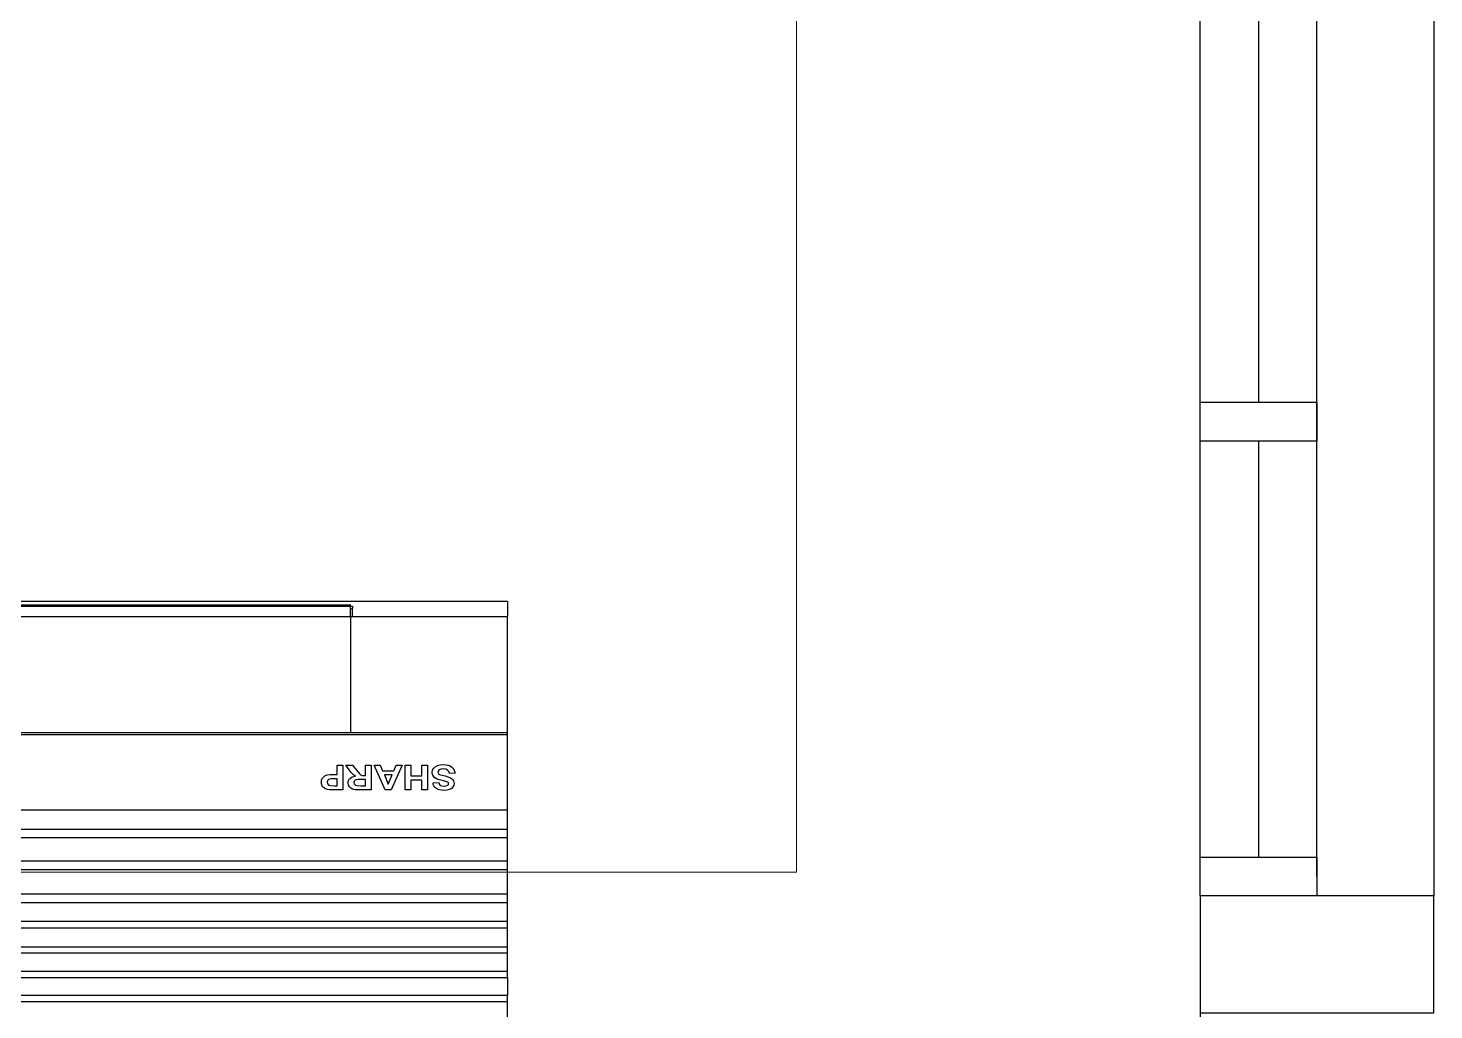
# Model space of a CAD drawing. Header units: inches. Extents: x -85907952 to 802144, y 988801 to 3125513.
# Drawn here: x 414719 to 416523, y 1042150 to 1043409 of the extents above; entities that cross this region are included whole.
import ezdxf

# ---------------------------------------------------------------- set-up
doc = ezdxf.new("R2010")
doc.units = ezdxf.units.IN
doc.header["$MEASUREMENT"] = 0
doc.layers.add('1', color=8, linetype='Continuous', lineweight=9)
for name, color, linetype in [('Edges', 7, 'Continuous'), ('LW', 2, 'Continuous'), ('WALL', 1, 'Continuous'), ('WIN', 9, 'Continuous')]:
    doc.layers.add(name, color=color, linetype=linetype)

# ---------------------------------------------------------------- blocks, each defined once
blk = doc.blocks.new('air con')
at = {"layer": 'Edges'}
for p, q in [((71.402, 29.562), (71.402, 28.935)), ((152.402, 28.935), (71.402, 28.935)), ((71.402, 28.935), (71.402, 28.714)), ((152.402, 28.714), (71.402, 28.714)), ((71.402, 28.092), (71.402, 28.714)), ((152.402, 28.092), (71.402, 28.092)), ((71.402, 28.092), (71.402, 27.871)), ((71.402, 27.871), (71.402, 27.226)), ((152.402, 27.871), (71.402, 27.871)), ((152.402, 27.226), (71.402, 27.226)), ((71.402, 27.226), (71.402, 27.024)), ((71.402, 27.024), (71.402, 26.349)), ((152.402, 27.024), (71.402, 27.024)), ((152.402, 26.349), (71.402, 26.349)), ((71.402, 26.349), (71.402, 26.117)), ((152.402, 26.117), (71.402, 26.117)), ((71.402, 26.117), (71.402, 25.469)), ((152.402, 25.469), (71.402, 25.469)), ((71.402, 25.469), (71.402, 25.162)), ((152.402, 25.162), (71.402, 25.162)), ((71.402, 25.162), (71.402, 24.304)), ((152.402, 24.304), (71.402, 24.304)), ((71.402, 24.304), (71.402, 24.002)), ((152.402, 24.002), (71.402, 24.002)), ((71.402, 24.002), (71.402, 23.184)), ((71.402, 23.184), (71.402, 22.883)), ((152.402, 23.184), (71.402, 23.184)), ((152.402, 22.883), (71.402, 22.883)), ((71.402, 22.883), (71.402, 22.213)), ((152.402, 22.213), (71.402, 22.213)), ((71.402, 22.213), (71.402, 19.568)), ((73.283, 21.282), (73.294, 21.346)), ((73.289, 21.232), (73.283, 21.282)), ((73.294, 21.346), (73.326, 21.406)), ((73.326, 21.406), (73.378, 21.457)), ((73.378, 21.457), (73.448, 21.494)), ((73.448, 21.494), (73.537, 21.517)), ((73.481, 21.324), (73.473, 21.293)), ((73.473, 21.293), (73.48, 21.265)), ((73.48, 21.265), (73.502, 21.241)), ((73.504, 21.347), (73.481, 21.324)), ((73.502, 21.241), (73.567, 21.212)), ((73.563, 21.371), (73.504, 21.347)), ((73.537, 21.517), (73.642, 21.525)), ((73.64, 21.379), (73.563, 21.371)), ((73.713, 21.372), (73.64, 21.379)), ((73.642, 21.525), (73.729, 21.52)), ((73.766, 21.35), (73.713, 21.372)), ((73.729, 21.52), (73.804, 21.507)), ((73.8, 21.311), (73.766, 21.35)), ((73.82, 21.253), (73.8, 21.311)), ((73.804, 21.507), (73.868, 21.484)), ((74.019, 21.261), (73.82, 21.253)), ((73.868, 21.484), (73.921, 21.453)), ((73.921, 21.453), (73.962, 21.414)), ((73.962, 21.414), (73.992, 21.369)), ((73.992, 21.369), (74.011, 21.318)), ((74.011, 21.318), (74.019, 21.261)), ((74.215, 20.639), (74.215, 21.51)), ((74.215, 21.51), (74.413, 21.51)), ((74.413, 21.51), (74.413, 21.167)), ((74.802, 21.167), (74.802, 21.51)), ((74.802, 21.51), (75.001, 21.51)), ((75.001, 21.51), (75.001, 20.639)), ((75.106, 20.639), (75.489, 21.51)), ((75.592, 21.306), (75.459, 20.983)), ((75.489, 21.51), (75.699, 21.51)), ((75.727, 20.983), (75.592, 21.306)), ((75.699, 21.51), (76.093, 20.639)), ((76.199, 20.639), (76.199, 21.51)), ((76.199, 21.51), (76.616, 21.51)), ((76.552, 21.362), (76.397, 21.362)), ((76.397, 21.362), (76.397, 21.141)), ((76.697, 21.359), (76.552, 21.362)), ((76.616, 21.51), (76.752, 21.504)), ((76.74, 21.347), (76.697, 21.359)), ((76.772, 21.325), (76.74, 21.347)), ((76.752, 21.504), (76.845, 21.486)), ((76.791, 21.294), (76.772, 21.325)), ((76.798, 21.254), (76.791, 21.294)), ((76.793, 21.218), (76.798, 21.254)), ((76.845, 21.486), (76.91, 21.454)), ((76.91, 21.454), (76.96, 21.403)), ((76.96, 21.403), (76.992, 21.338)), ((76.992, 21.338), (77.003, 21.266)), ((77.003, 21.266), (76.999, 21.219)), ((77.19, 20.639), (77.19, 21.51)), ((77.19, 21.51), (77.508, 21.51)), ((77.388, 21.362), (77.388, 21.115)), ((77.484, 21.362), (77.388, 21.362)), ((77.627, 21.356), (77.484, 21.362)), ((77.508, 21.51), (77.658, 21.506)), ((77.671, 21.343), (77.627, 21.356)), ((77.658, 21.506), (77.744, 21.497)), ((77.707, 21.318), (77.671, 21.343)), ((77.731, 21.283), (77.707, 21.318)), ((77.738, 21.239), (77.731, 21.283)), ((77.733, 21.203), (77.738, 21.239)), ((77.744, 21.497), (77.822, 21.465)), ((77.822, 21.465), (77.886, 21.411)), ((77.886, 21.411), (77.911, 21.376)), ((77.911, 21.376), (77.929, 21.336)), ((77.929, 21.336), (77.939, 21.291)), ((77.943, 21.242), (77.935, 21.168)), ((77.939, 21.291), (77.943, 21.242)), ((73.247, 20.922), (73.441, 20.939)), ((73.262, 20.853), (73.247, 20.922)), ((73.287, 20.793), (73.262, 20.853)), ((73.322, 20.742), (73.287, 20.793)), ((73.306, 21.186), (73.289, 21.232)), ((73.334, 21.144), (73.306, 21.186)), ((73.367, 20.7), (73.322, 20.742)), ((73.374, 21.106), (73.334, 21.144)), ((73.412, 21.082), (73.374, 21.106)), ((73.462, 21.059), (73.412, 21.082)), ((73.441, 20.939), (73.467, 20.864)), ((73.598, 21.02), (73.462, 21.059)), ((73.467, 20.864), (73.511, 20.812)), ((73.511, 20.812), (73.574, 20.782)), ((73.567, 21.212), (73.685, 21.182)), ((73.574, 20.782), (73.655, 20.772)), ((73.757, 20.982), (73.598, 21.02)), ((73.655, 20.772), (73.739, 20.781)), ((73.685, 21.182), (73.811, 21.152)), ((73.739, 20.781), (73.8, 20.808)), ((73.8, 20.965), (73.757, 20.982)), ((73.828, 20.944), (73.8, 20.965)), ((73.8, 20.808), (73.836, 20.847)), ((73.811, 21.152), (73.899, 21.12)), ((73.843, 20.92), (73.828, 20.944)), ((73.836, 20.847), (73.848, 20.892)), ((73.848, 20.892), (73.843, 20.92)), ((73.899, 21.12), (73.961, 21.081)), ((74, 20.752), (73.943, 20.695)), ((73.961, 21.081), (74.008, 21.031)), ((74.035, 20.82), (74, 20.752)), ((74.008, 21.031), (74.037, 20.968)), ((74.047, 20.892), (74.035, 20.82)), ((74.037, 20.968), (74.047, 20.892)), ((74.413, 21.167), (74.802, 21.167)), ((74.802, 21.02), (74.413, 21.02)), ((74.413, 21.02), (74.413, 20.639)), ((74.802, 20.639), (74.802, 21.02)), ((75.398, 20.837), (75.317, 20.639)), ((75.791, 20.837), (75.398, 20.837)), ((75.459, 20.983), (75.727, 20.983)), ((75.877, 20.639), (75.791, 20.837)), ((76.397, 21.141), (76.544, 21.141)), ((76.437, 21.002), (76.397, 21.002)), ((76.397, 21.002), (76.397, 20.639)), ((76.496, 21), (76.437, 21.002)), ((76.537, 20.993), (76.496, 21)), ((76.568, 20.979), (76.537, 20.993)), ((76.544, 21.141), (76.66, 21.144)), ((76.597, 20.956), (76.568, 20.979)), ((76.702, 20.828), (76.597, 20.956)), ((76.66, 21.144), (76.722, 21.152)), ((76.845, 20.639), (76.702, 20.828)), ((76.722, 21.152), (76.754, 21.167)), ((76.804, 21.034), (76.743, 21.023)), ((76.743, 21.023), (76.802, 20.988)), ((76.754, 21.167), (76.778, 21.189)), ((76.778, 21.189), (76.793, 21.218)), ((76.802, 20.988), (76.849, 20.95)), ((76.856, 21.052), (76.804, 21.034)), ((76.849, 20.95), (76.899, 20.895)), ((76.901, 21.075), (76.856, 21.052)), ((76.899, 20.895), (76.962, 20.809)), ((76.938, 21.104), (76.901, 21.075)), ((76.966, 21.138), (76.938, 21.104)), ((76.962, 20.809), (77.082, 20.639)), ((76.986, 21.176), (76.966, 21.138)), ((76.999, 21.219), (76.986, 21.176)), ((77.388, 21.115), (77.497, 21.115)), ((77.518, 20.967), (77.388, 20.967)), ((77.388, 20.967), (77.388, 20.639)), ((77.497, 21.115), (77.595, 21.119)), ((77.637, 20.97), (77.518, 20.967)), ((77.595, 21.119), (77.654, 21.129)), ((77.724, 20.98), (77.637, 20.97)), ((77.654, 21.129), (77.689, 21.146)), ((77.689, 21.146), (77.716, 21.172)), ((77.716, 21.172), (77.733, 21.203)), ((77.776, 20.995), (77.724, 20.98)), ((77.827, 21.021), (77.776, 20.995)), ((77.873, 21.058), (77.827, 21.021)), ((77.91, 21.107), (77.873, 21.058)), ((77.935, 21.168), (77.91, 21.107)), ((73.422, 20.666), (73.367, 20.7)), ((73.488, 20.642), (73.422, 20.666)), ((73.565, 20.628), (73.488, 20.642)), ((73.653, 20.623), (73.565, 20.628)), ((73.771, 20.631), (73.653, 20.623)), ((73.867, 20.655), (73.771, 20.631)), ((73.943, 20.695), (73.867, 20.655)), ((74.413, 20.639), (74.215, 20.639)), ((75.001, 20.639), (74.802, 20.639)), ((75.317, 20.639), (75.106, 20.639)), ((76.093, 20.639), (75.877, 20.639)), ((76.397, 20.639), (76.199, 20.639)), ((77.082, 20.639), (76.845, 20.639)), ((77.388, 20.639), (77.19, 20.639)), ((152.402, 19.568), (71.402, 19.568)), ((71.402, 19.568), (71.402, 19.493)), ((152.402, 19.493), (71.402, 19.493)), ((71.402, 19.493), (71.402, 15.42)), ((76.921, 15.42), (76.921, 19.493)), ((76.921, 18.47), (76.921, 18.812)), ((76.921, 18.133), (76.921, 18.47)), ((76.921, 17.803), (76.921, 18.133)), ((76.921, 17.48), (76.921, 17.803)), ((76.921, 17.163), (76.921, 17.48)), ((76.921, 16.853), (76.921, 17.163)), ((76.921, 16.551), (76.921, 16.853)), ((76.921, 16.256), (76.921, 16.551)), ((76.921, 15.969), (76.921, 16.256)), ((76.921, 15.69), (76.921, 15.969)), ((76.855, 15.42), (71.402, 15.42)), ((71.402, 14.898), (71.402, 15.42)), ((76.921, 15.42), (76.855, 15.42)), ((76.855, 15.42), (76.855, 15.142)), ((76.921, 15.42), (76.921, 15.69)), ((76.921, 15.42), (76.921, 15.142)), ((146.421, 15.42), (76.921, 15.42)), ((71.402, 14.898), (152.402, 14.898)), ((76.921, 15.142), (76.855, 15.142)), ((76.855, 15.051), (76.855, 15.142)), ((76.921, 15.051), (76.855, 15.051)), ((76.921, 15.142), (76.921, 15.051)), ((146.421, 15.051), (76.921, 15.051)), ((76.921, 15.051), (76.921, 15.012)), ((146.421, 15.012), (76.921, 15.012))]:
    blk.add_line(p, q, dxfattribs=at)
blk = doc.blocks.new('2.0 HP AIR CONDITION')
at = {"xscale": 36.51607049631966, "yscale": 36.51607049631966, "zscale": 36.51607049631966}
blk.add_blockref('air con', (-4183.5, -544), dxfattribs=at)

msp = doc.modelspace()

# ---------------------------------------------------------------- linework, layer by layer
at = {"layer": '1'}
msp.add_lwpolyline([(415705.1, 1042326.5), (415705.1, 1044826.5), (413705.1, 1044826.5), (413705.1, 1042326.5)], close=True, dxfattribs=at)
at = {"layer": 'LW'}
msp.add_line((416522.7, 1044095.9), (416522.7, 1042295.9), dxfattribs=at)
at = {"layer": 'WALL'}
msp.add_line((416222.7, 1042295.9), (416222.7, 1041708.4), dxfattribs=at)
msp.add_lwpolyline([(416222.7, 1042295.9), (416222.7, 1042145.9), (416522.7, 1042145.9), (416522.7, 1042295.9)], close=True, dxfattribs=at)
at = {"layer": 'WIN'}
for p, q in [((416222.7, 1042295.9), (416222.7, 1044095.9)), ((416372.7, 1042320.9), (416372.7, 1044070.9)), ((416297.7, 1043462.5), (416297.7, 1042929.2)), ((416297.7, 1042879.2), (416297.7, 1042345.9))]:
    msp.add_line(p, q, dxfattribs=at)
for points in [[(416372.7, 1042929.2), (416372.7, 1042879.2), (416222.7, 1042879.2), (416222.7, 1042929.2)], [(416372.7, 1042345.9), (416372.7, 1042295.9), (416222.7, 1042295.9), (416222.7, 1042345.9)]]:
    msp.add_lwpolyline(points, close=True, dxfattribs=at)

# ---------------------------------------------------------------- block references
at = {"rotation": 180}
msp.add_blockref('2.0 HP AIR CONDITION', (413758.3, 1042673.4), dxfattribs=at)

doc.saveas('drawing.dxf')
